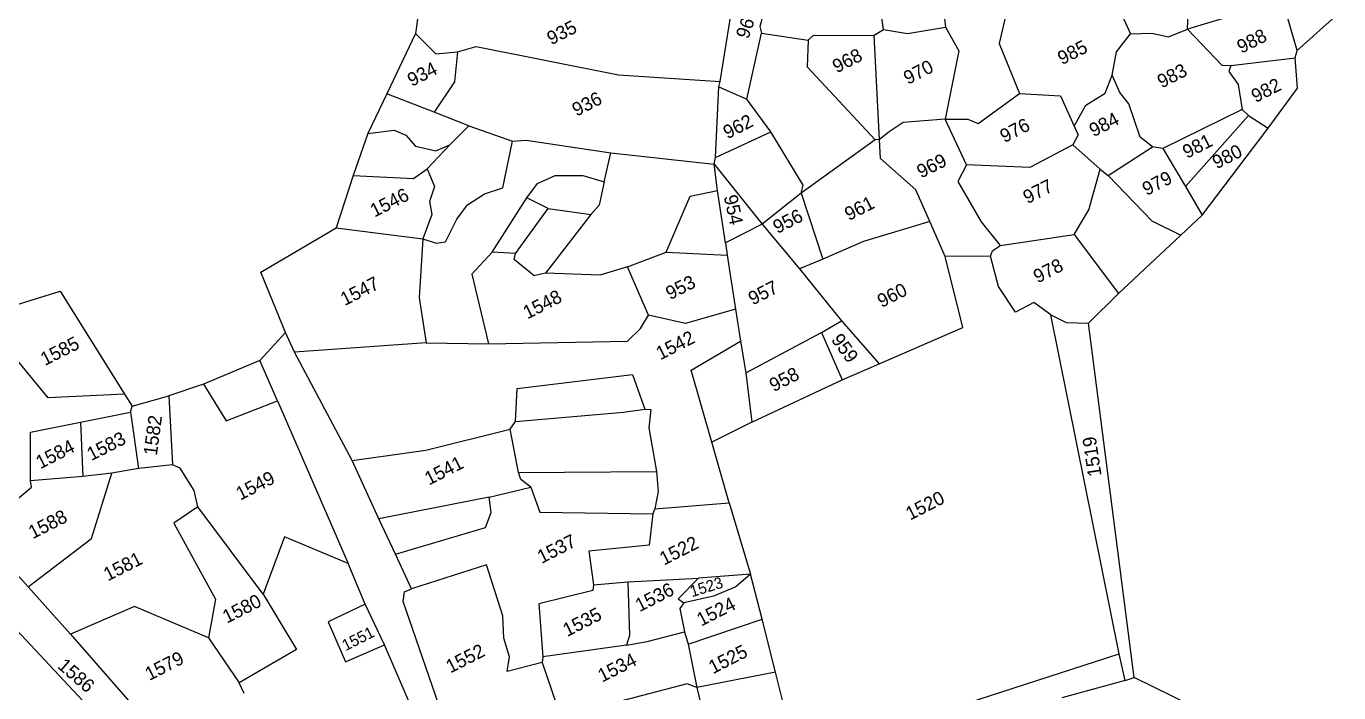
# Model space of a CAD drawing. Header units: metres. Extents: x 255511 to 258919, y 2204603 to 2207088.
# Drawn here: x 256533.6 to 256880.2, y 2205048.2 to 2205224.2 of the extents above; entities that cross this region are included whole.
import ezdxf

# ---------------------------------------------------------------- set-up
doc = ezdxf.new("R2010")
doc.units = ezdxf.units.M
doc.header["$MEASUREMENT"] = 0
for name, color, linetype in [('POLY_PARCEL', 6, 'Continuous'), ('POLY_WATER', 4, 'Continuous'), ('TEXT_PARCEL', 7, 'Continuous')]:
    doc.layers.add(name, color=color, linetype=linetype)
doc.styles.add('TEXT_MAP', font='', dxfattribs={"height": 1.8})
doc.styles.get('TEXT_MAP').set_extended_font_data('Kruti Dev 050')

msp = doc.modelspace()

# ---------------------------------------------------------------- linework, layer by layer
at = {"layer": 'POLY_PARCEL'}
for points in [[(256759.97, 2205223.37), (256756.38, 2205248.65)], [(256773.48, 2205248.62), (256776.33, 2205223.94)], [(256735.61, 2205243.52), (256732.55, 2205238.32), (256729.03, 2205230.62), (256727.34, 2205224.12), (256727.72, 2205222.37)], [(256840.23, 2205223.49), (256841.04, 2205242.69)], [(256638.32, 2205236.28), (256636.36, 2205222.29)], [(256819.53, 2205234.67), (256825.21, 2205222.2)], [(256716.85, 2205209.67), (256720.03, 2205229.37)], [(256869.17, 2205217.83), (256866, 2205228.74)], [(256792.15, 2205226.87), (256790.53, 2205219.67), (256795.84, 2205206.45)], [(256854.97, 2205227.87), (256840.23, 2205223.49)], [(256636.36, 2205222.29), (256628.8, 2205206.38)], [(256636.36, 2205222.29), (256641.74, 2205216.89), (256647.46, 2205217.5)], [(256723.84, 2205204.95), (256727.72, 2205222.37)], [(256727.72, 2205222.37), (256740.09, 2205220.58)], [(256740.09, 2205220.58), (256741.42, 2205221.8), (256757.48, 2205221.89)], [(256757.48, 2205221.89), (256759.97, 2205223.37)], [(256758.89, 2205194.31), (256757.48, 2205221.89)], [(256759.97, 2205223.37), (256766.27, 2205222.26), (256776.33, 2205223.94)], [(256776.33, 2205223.94), (256779.82, 2205217.73), (256776.25, 2205199.7)], [(256820.38, 2205211.31), (256821.46, 2205217.48), (256825.21, 2205222.2)], [(256825.21, 2205222.2), (256830.85, 2205222.37), (256835.21, 2205221.46), (256840.23, 2205223.49)], [(256840.23, 2205223.49), (256849.31, 2205213.96), (256851.63, 2205213.85)], [(256647.46, 2205217.5), (256652.41, 2205218.87), (256690.01, 2205211.36), (256716.85, 2205209.67)], [(256740.09, 2205220.58), (256739.8, 2205213.52), (256757.73, 2205194.26)], [(256647.46, 2205217.5), (256646.65, 2205209.52), (256641.26, 2205201.51)], [(256851.63, 2205213.85), (256868.67, 2205215.84)], [(256810.29, 2205197.83), (256813.39, 2205203.41), (256818.5, 2205206.55), (256820.38, 2205211.31)], [(256830.99, 2205192.42), (256827.74, 2205194.97), (256824.7, 2205203.69), (256822.4, 2205206.72), (256820.38, 2205211.31)], [(256851.63, 2205213.85), (256851.13, 2205212.3), (256853.65, 2205208.83), (256854.68, 2205202.21)], [(256715.57, 2205189.52), (256716.46, 2205208.18)], [(256716.46, 2205208.18), (256716.85, 2205209.67)], [(256716.46, 2205208.18), (256723.84, 2205204.95)], [(256628.8, 2205206.38), (256623.76, 2205195.86)], [(256641.26, 2205201.51), (256628.8, 2205206.38)], [(256730.2, 2205196.31), (256723.84, 2205204.95)], [(256776.25, 2205199.7), (256782.2, 2205199.71), (256784.96, 2205198.53), (256795.84, 2205206.45)], [(256795.84, 2205206.45), (256806.66, 2205205.81), (256810.29, 2205197.83)], [(256650.45, 2205197.92), (256641.26, 2205201.51)], [(256854.68, 2205202.21), (256833.7, 2205191.97)], [(256856.32, 2205200.64), (256839.72, 2205181.86)], [(256854.68, 2205202.21), (256856.32, 2205200.64)], [(256856.32, 2205200.64), (256861.49, 2205197.28)], [(256645.42, 2205192.92), (256650.45, 2205197.92)], [(256650.45, 2205197.92), (256661.99, 2205193.88)], [(256776.25, 2205199.7), (256765.15, 2205198.8), (256761.42, 2205196.35), (256758.89, 2205194.31)], [(256781.86, 2205187.66), (256776.25, 2205199.7)], [(256810.29, 2205197.83), (256811.34, 2205195.56), (256809.98, 2205192.92)], [(256623.76, 2205195.86), (256619.91, 2205184.79)], [(256623.76, 2205195.86), (256630.77, 2205196.74), (256633.84, 2205195.49), (256636.37, 2205192.54), (256641.75, 2205191.31), (256645.42, 2205192.92)], [(256638.29, 2205168.07), (256641.83, 2205166.93), (256644.33, 2205167.31), (256647.31, 2205173.31), (256650.14, 2205177.07), (256654.57, 2205179.96), (256659.42, 2205181.54), (256661.99, 2205193.88)], [(256661.99, 2205193.88), (256665.57, 2205194.16), (256687.94, 2205190.82)], [(256715.57, 2205189.52), (256730.2, 2205196.31)], [(256738.24, 2205180.11), (256738.78, 2205182.22), (256730.2, 2205196.31)], [(256757.73, 2205194.26), (256738.24, 2205180.11)], [(256758.89, 2205194.31), (256757.73, 2205194.26)], [(256772.19, 2205172.68), (256768.47, 2205181.05), (256759.19, 2205189.28), (256758.89, 2205194.31)], [(256639.43, 2205186.54), (256645.42, 2205192.92)], [(256686.23, 2205183.11), (256687.94, 2205190.82)], [(256687.94, 2205190.82), (256715.28, 2205187.83)], [(256809.98, 2205192.92), (256798.57, 2205186.89), (256781.86, 2205187.66)], [(256809.98, 2205192.92), (256817.16, 2205186.45)], [(256819.29, 2205184.83), (256830.99, 2205192.42)], [(256833.7, 2205191.97), (256830.99, 2205192.42)], [(256833.7, 2205191.97), (256839.72, 2205181.86)], [(256619.91, 2205184.79), (256635.82, 2205184.05), (256639.43, 2205186.54)], [(256639.43, 2205186.54), (256641.41, 2205181.9), (256640.11, 2205177.9), (256640.7, 2205174.48), (256638.29, 2205168.07)], [(256715.28, 2205187.83), (256715.57, 2205189.52)], [(256716.11, 2205180.81), (256715.28, 2205187.83)], [(256715.28, 2205187.83), (256727.94, 2205171.96)], [(256781.86, 2205187.66), (256779.56, 2205183.25), (256785.76, 2205172.58), (256790.78, 2205166.3)], [(256810.27, 2205169.22), (256814.19, 2205175.75), (256817.16, 2205186.45)], [(256817.16, 2205186.45), (256819.29, 2205184.83)], [(256619.91, 2205184.79), (256615.4, 2205170.98)], [(256665.75, 2205178.95), (256668.59, 2205182.71), (256673.28, 2205184.84), (256680.59, 2205184.85), (256686.23, 2205183.11)], [(256686.23, 2205183.11), (256684.85, 2205177.01), (256682.67, 2205174.49)], [(256819.29, 2205184.83), (256830.79, 2205172.88), (256838.48, 2205169.02)], [(256702.57, 2205164.54), (256708.91, 2205179.32), (256716.11, 2205180.81)], [(256718.25, 2205167.02), (256716.11, 2205180.81)], [(256738.24, 2205180.11), (256727.94, 2205171.96)], [(256738.24, 2205180.11), (256743.96, 2205162.69)], [(256839.72, 2205181.86), (256844.09, 2205174.36)], [(256656.65, 2205164.56), (256665.75, 2205178.95)], [(256662.74, 2205164.21), (256671.45, 2205176.09)], [(256671.45, 2205176.09), (256665.75, 2205178.95)], [(256671.45, 2205176.09), (256682.67, 2205174.49)], [(256682.67, 2205174.49), (256670.66, 2205159.01)], [(256772.19, 2205172.68), (256754.67, 2205167.37), (256743.96, 2205162.69)], [(256776.26, 2205163.42), (256772.19, 2205172.68)], [(256602.04, 2205143.33), (256595.55, 2205159.24), (256615.4, 2205170.98)], [(256615.4, 2205170.98), (256638.29, 2205168.07)], [(256727.94, 2205171.96), (256718.25, 2205167.02)], [(256727.94, 2205171.96), (256737.79, 2205160.18)], [(256790.78, 2205166.3), (256810.27, 2205169.22)], [(256810.27, 2205169.22), (256821.97, 2205153.69)], [(256638.29, 2205168.07), (256637.38, 2205152.49), (256639.19, 2205140.66)], [(256718.25, 2205167.02), (256718.64, 2205163.75)], [(256788.22, 2205163.49), (256788.77, 2205164.95), (256790.78, 2205166.3)], [(256656.65, 2205164.56), (256651.28, 2205158.74), (256655.66, 2205140.33)], [(256662.74, 2205164.21), (256656.65, 2205164.56)], [(256670.66, 2205159.01), (256667.7, 2205158.27), (256662.4, 2205162.62), (256662.74, 2205164.21)], [(256692.32, 2205160.73), (256702.57, 2205164.54)], [(256702.57, 2205164.54), (256718.64, 2205163.75)], [(256718.64, 2205163.75), (256720.89, 2205149.51)], [(256743.96, 2205162.69), (256737.79, 2205160.18)], [(256758.79, 2205135.1), (256780.87, 2205144.69), (256776.26, 2205163.42)], [(256788.22, 2205163.49), (256776.26, 2205163.42)], [(256804.1, 2205148.04), (256799.64, 2205151.27), (256794.79, 2205148.69), (256790.35, 2205155.5), (256788.22, 2205163.49)], [(256692.32, 2205160.73), (256685.03, 2205158.51), (256670.66, 2205159.01)], [(256697.94, 2205147.94), (256692.32, 2205160.73)], [(256737.79, 2205160.18), (256748.89, 2205146.47)], [(256521.53, 2205147.77), (256542.54, 2205154.27), (256559.54, 2205127.08)], [(256720.89, 2205149.51), (256707.67, 2205145.72), (256697.94, 2205147.94)], [(256720.89, 2205149.51), (256722.23, 2205141.09)], [(256559.54, 2205127.08), (256539.39, 2205126.1), (256521.53, 2205147.77)], [(256655.66, 2205140.33), (256692.38, 2205141.09), (256695.83, 2205144.39), (256697.94, 2205147.94)], [(256743.54, 2205143.36), (256748.89, 2205146.47)], [(256748.89, 2205146.47), (256758.79, 2205135.1)], [(256804.1, 2205148.04), (256808.16, 2205146), (256814.11, 2205145.79)], [(256822.16, 2205058.53), (256804.1, 2205148.04)], [(256602.04, 2205143.33), (256595.31, 2205136)], [(256604.45, 2205138.18), (256602.04, 2205143.33)], [(256723.57, 2205132.67), (256743.54, 2205143.36)], [(256743.54, 2205143.36), (256749.01, 2205130.88)], [(256639.19, 2205140.66), (256604.45, 2205138.18)], [(256619.69, 2205109.56), (256604.45, 2205138.18)], [(256639.19, 2205140.66), (256655.66, 2205140.33)], [(256714.65, 2205114.4), (256709.19, 2205133.42), (256722.23, 2205141.09)], [(256722.23, 2205141.09), (256723.57, 2205132.67)], [(256595.31, 2205136), (256580.43, 2205129.72)], [(256599.89, 2205125.32), (256595.31, 2205136)], [(256749.01, 2205130.88), (256758.79, 2205135.1)], [(256662.76, 2205119.84), (256663.21, 2205128.54), (256693.67, 2205132.26), (256696.91, 2205123.14)], [(256723.57, 2205132.67), (256725.2, 2205119.65)], [(256580.43, 2205129.72), (256571.24, 2205126.67)], [(256580.43, 2205129.72), (256586.42, 2205120), (256599.89, 2205125.32)], [(256725.2, 2205119.65), (256749.01, 2205130.88)], [(256559.54, 2205127.08), (256561.53, 2205123.88)], [(256561.53, 2205123.88), (256571.24, 2205126.67)], [(256571.24, 2205126.67), (256572.25, 2205108.44)], [(256599.89, 2205125.32), (256618.63, 2205082.33)], [(256547.91, 2205119.64), (256561.15, 2205122.28)], [(256561.15, 2205122.28), (256561.53, 2205123.88)], [(256561.15, 2205122.28), (256563.26, 2205107.42)], [(256662.76, 2205119.84), (256691.28, 2205122.33), (256696.91, 2205123.14)], [(256696.91, 2205123.14), (256698.49, 2205123.05), (256698.02, 2205118.19), (256700.04, 2205106.66)], [(256534.72, 2205104.21), (256534.75, 2205117.03), (256547.91, 2205119.64)], [(256547.91, 2205119.64), (256548.54, 2205105.32)], [(256619.69, 2205109.56), (256639.14, 2205112.29), (256661.35, 2205117.84)], [(256661.35, 2205117.84), (256662.76, 2205119.84)], [(256663.58, 2205106.41), (256661.35, 2205117.84)], [(256725.2, 2205119.65), (256714.65, 2205114.4)], [(256719.18, 2205098.33), (256714.65, 2205114.4)], [(256563.26, 2205107.42), (256556.2, 2205106.2)], [(256572.25, 2205108.44), (256563.26, 2205107.42)], [(256578.88, 2205097.35), (256577.9, 2205101.6), (256574.24, 2205107.51), (256572.25, 2205108.44)], [(256626.7, 2205094.12), (256619.69, 2205109.56)], [(256534.07, 2205076.23), (256521, 2205090.84), (256534.95, 2205102.49), (256534.72, 2205104.21)], [(256534.07, 2205076.23), (256550.82, 2205088.99), (256556.2, 2205106.2)], [(256548.54, 2205105.32), (256534.72, 2205104.21)], [(256556.2, 2205106.2), (256548.54, 2205105.32)], [(256663.58, 2205106.41), (256700.04, 2205106.66)], [(256666.83, 2205102.55), (256664.16, 2205104.52), (256663.58, 2205106.41)], [(256700.04, 2205106.66), (256700.44, 2205101.34), (256699.56, 2205096.79)], [(256655.85, 2205099.9), (256626.7, 2205094.12)], [(256631.11, 2205084.82), (256654.84, 2205091.82), (256656.39, 2205095.82), (256655.85, 2205099.9)], [(256655.85, 2205099.9), (256666.83, 2205102.55)], [(256666.83, 2205102.55), (256669.18, 2205095.92), (256699.05, 2205095.51)], [(256578.88, 2205097.35), (256572.59, 2205092.96), (256583.55, 2205072.95), (256581.73, 2205062.73)], [(256596.15, 2205074.29), (256578.88, 2205097.35)], [(256699.56, 2205096.79), (256699.05, 2205095.51)], [(256699.56, 2205096.79), (256719.18, 2205098.33)], [(256719.18, 2205098.33), (256719.18, 2205098.33), (256724.8, 2205079.55)], [(256631.11, 2205084.82), (256626.7, 2205094.12)], [(256699.05, 2205095.51), (256698.04, 2205087.17), (256682.15, 2205085.6), (256683.34, 2205076.72)], [(256505.88, 2205091.67), (256559.79, 2205034.05), (256565.7, 2205021.83), (256590, 2204968.44)], [(256618.63, 2205082.33), (256601.82, 2205089.43), (256596.15, 2205074.29)], [(256635.36, 2205075.64), (256631.11, 2205084.82)], [(256623.1, 2205071.65), (256618.63, 2205082.33)], [(256669.78, 2205056.21), (256660.59, 2205053.84), (256661.18, 2205057.73), (256659.71, 2205062.62), (256659.41, 2205068.5), (256655.12, 2205081.96), (256635.36, 2205075.64)], [(256724.8, 2205079.55), (256720.99, 2205076.2), (256715.07, 2205073.69), (256707.21, 2205071.99)], [(256724.8, 2205079.55), (256711.1, 2205078.47)], [(256727.9, 2205067.67), (256724.8, 2205079.55)], [(256534.07, 2205076.23), (256545.23, 2205063.67)], [(256646, 2205035.05), (256633.15, 2205072.35), (256633.47, 2205074.89), (256635.36, 2205075.64)], [(256683.34, 2205076.72), (256683.19, 2205075.24), (256668.95, 2205071.69), (256670.03, 2205057.75)], [(256683.34, 2205076.72), (256692.46, 2205077.49)], [(256692.46, 2205077.49), (256692.87, 2205063.33), (256692.12, 2205060.77)], [(256692.46, 2205077.49), (256711.1, 2205078.47)], [(256711.1, 2205078.47), (256705.77, 2205073.06), (256707.21, 2205071.99)], [(256596.15, 2205074.29), (256604.91, 2205059.64), (256589.82, 2205050.87)], [(256581.73, 2205062.73), (256562.16, 2205071.01), (256545.23, 2205063.67)], [(256623.1, 2205071.65), (256613.28, 2205066.94), (256617.88, 2205056.43), (256628.17, 2205060.85)], [(256628.17, 2205060.85), (256623.1, 2205071.65)], [(256707.21, 2205071.99), (256706.2, 2205070.45), (256707.42, 2205064.28)], [(256708.41, 2205061.07), (256727.9, 2205067.67)], [(256731.43, 2205053.69), (256727.9, 2205067.67)], [(256545.23, 2205063.67), (256570.69, 2205034.52)], [(256581.73, 2205062.73), (256589.82, 2205050.87)], [(256692.12, 2205060.77), (256697.54, 2205061.73), (256707.42, 2205064.28)], [(256707.42, 2205064.28), (256708.41, 2205061.07)], [(256649.08, 2205012.43), (256628.17, 2205060.85)], [(256692.12, 2205060.77), (256670.03, 2205057.75)], [(256708.41, 2205061.07), (256710.65, 2205049.63)], [(256737.21, 2205030.38), (256766.5, 2205040.49), (256822.16, 2205058.53)], [(256823.81, 2205051.48), (256822.16, 2205058.53)], [(256670.03, 2205057.75), (256669.78, 2205056.21)], [(256669.78, 2205056.21), (256673.62, 2205045.14)], [(256731.43, 2205053.69), (256710.65, 2205049.63)], [(256737.21, 2205030.38), (256731.43, 2205053.69)], [(256823.81, 2205051.48), (256807.06, 2205046.85)], [(256823.81, 2205051.48), (256826.13, 2205052.24)], [(256591.17, 2205047.99), (256589.82, 2205050.87)], [(256710.65, 2205049.63), (256708.14, 2205050.56), (256690.22, 2205045.91)], [(256710.65, 2205049.63), (256714.24, 2205034.53), (256720.38, 2205033.56)]]:
    msp.add_lwpolyline(points, dxfattribs=at)
at = {"layer": 'POLY_WATER'}
for points in [[(256869.17, 2205217.83), (256880.17, 2205227.65)], [(256868.67, 2205215.84), (256869.17, 2205217.83)], [(256861.49, 2205197.28), (256869.29, 2205207.84), (256868.67, 2205215.84)], [(256844.09, 2205174.36), (256861.49, 2205197.28)], [(256838.48, 2205169.02), (256844.09, 2205174.36)], [(256821.97, 2205153.69), (256838.48, 2205169.02)], [(256814.11, 2205145.79), (256821.97, 2205153.69)], [(256826.13, 2205052.24), (256814.11, 2205145.79)], [(256846.01, 2205042.47), (256826.13, 2205052.24)]]:
    msp.add_lwpolyline(points, dxfattribs=at)

# ---------------------------------------------------------------- texts
at = {"layer": 'TEXT_PARCEL', "style": 'TEXT_MAP'}
for s, height, rotation, p in [('963', 3.579, 70.6193, (256724.23, 2205220.65)), ('935', 3.579, 27.0137, (256672.23, 2205219.17)), ('988', 3.579, 27.0137, (256854.45, 2205216.92)), ('968', 3.579, 27.0137, (256747.63, 2205211.75)), ('985', 3.579, 27.0137, (256807.09, 2205213.93)), ('934', 3.579, 27.0137, (256635.39, 2205208.18)), ('970', 3.579, 27.0137, (256766.4, 2205208.72)), ('983', 3.579, 27.0137, (256833.4, 2205207.76)), ('982', 3.579, 27.0137, (256858.22, 2205203.92)), ('936', 3.579, 27.0137, (256678.89, 2205200.32)), ('962', 3.579, 27.0137, (256718.77, 2205194.35)), ('984', 3.579, 27.0137, (256815.43, 2205194.89)), ('976', 3.579, 27.0137, (256791.88, 2205193.35)), ('981', 3.579, 27.0137, (256840.08, 2205189.18)), ('969', 3.579, 27.0137, (256769.91, 2205183.98)), ('980', 3.579, 27.0137, (256847.95, 2205186.42)), ('977', 3.579, 27.0137, (256797.97, 2205177.21)), ('979', 3.579, 27.0137, (256829.44, 2205179.38)), ('1546', 3.579, 27.0137, (256625.54, 2205173.67)), ('954', 3.579, 282.172, (256717.77, 2205179.29)), ('961', 3.579, 27.0137, (256750.83, 2205172.77)), ('956', 3.579, 27.0137, (256731.93, 2205169.34)), ('978', 3.579, 27.0137, (256800.67, 2205156.27)), ('1547', 3.579, 27.0137, (256617.68, 2205150.29)), ('953', 3.579, 27.0137, (256703.6, 2205151.87)), ('957', 3.579, 27.0137, (256725.41, 2205150.46)), ('960', 3.579, 27.0137, (256759.47, 2205149.81)), ('1548', 3.579, 27.0137, (256665.92, 2205146.79)), ('1585', 3.579, 27.0137, (256538.5, 2205134.47)), ('1542', 3.579, 27.0137, (256701.03, 2205136)), ('959', 3.579, 306.1856, (256745.97, 2205141.43)), ('958', 3.579, 27.0137, (256730.97, 2205127.58)), ('1582', 3.579, 82.4766, (256568.07, 2205110.69)), ('1584', 3.579, 27.0137, (256537.28, 2205107.21)), ('1583', 3.579, 27.0137, (256550.77, 2205109.35)), ('1519', 3.579, 98.5604, (256817.55, 2205105.56)), ('1541', 3.579, 27.0137, (256639.93, 2205102.92)), ('1549', 3.579, 27.0137, (256590.11, 2205098.93)), ('1520', 3.579, 27.0137, (256766.97, 2205093.66)), ('1588', 3.579, 27.0137, (256535.31, 2205088.73)), ('1537', 3.579, 27.0137, (256669.68, 2205082.23)), ('1522', 3.579, 27.0137, (256701.98, 2205081.78)), ('1581', 3.579, 27.0137, (256555.14, 2205077.6)), ('1536', 3.579, 27.0137, (256695.54, 2205069.47)), ('1523', 2.983, 17.2046, (256709.37, 2205073.44)), ('1580', 3.579, 27.0137, (256586.57, 2205066.44)), ('1524', 3.579, 27.0137, (256711.79, 2205065.66)), ('1535', 3.579, 27.0137, (256676.43, 2205062.93)), ('1551', 2.983, 27.0137, (256617.92, 2205059.18)), ('1579', 3.579, 27.0137, (256566.1, 2205051.33)), ('1552', 3.579, 27.0137, (256645.57, 2205053.29)), ('1534', 3.579, 27.0137, (256685.66, 2205050.88)), ('1525', 3.579, 27.0137, (256714.93, 2205053.1)), ('1586', 3.579, 319.0462, (256541.61, 2205054.97))]:
    msp.add_text(s, height=height, rotation=rotation, dxfattribs=at).set_placement(p)

doc.saveas('drawing.dxf')
